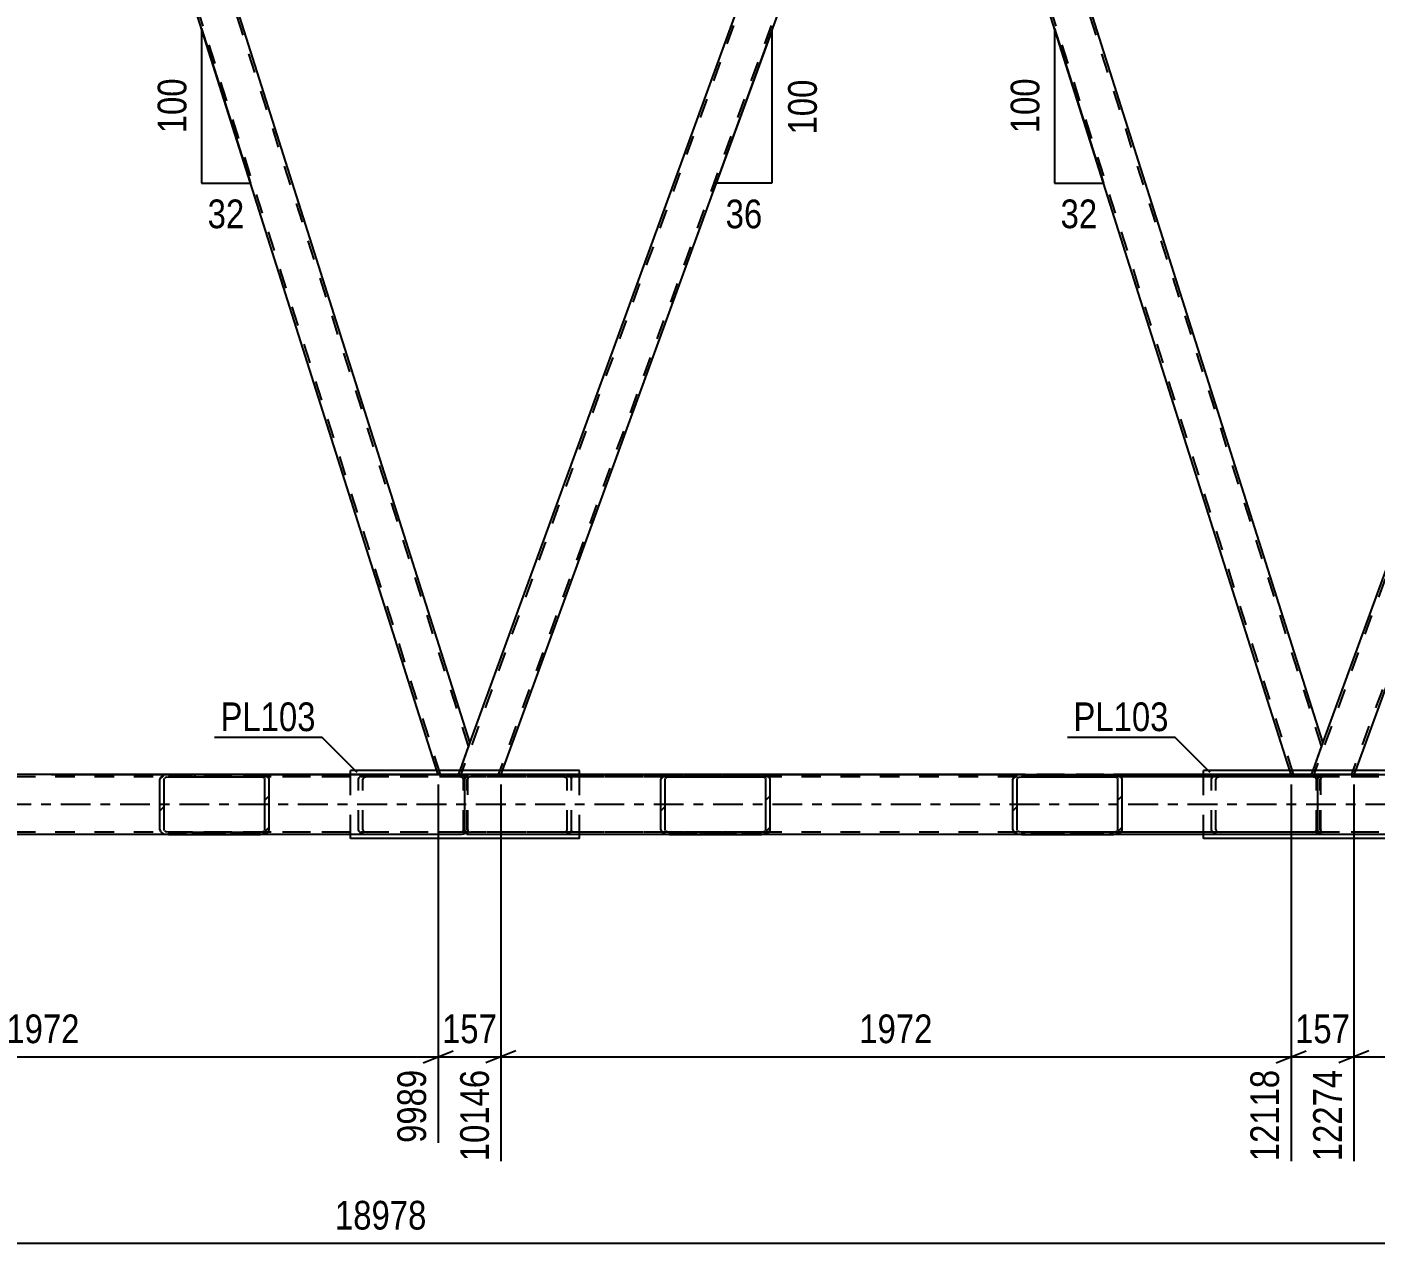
# Model space of a CAD drawing. Header units: millimetres. Extents: x -857 to 332, y -866 to -25.
# Drawn here: x -491.7 to -357.2, y -446.2 to -324.8 of the extents above; entities that cross this region are included whole.
import ezdxf

# ---------------------------------------------------------------- set-up
doc = ezdxf.new("R2010")
doc.units = ezdxf.units.MM
doc.linetypes.add('DXK_LINE_DOT2', pattern=[3.9198, 1.9599, -1.9599])
doc.linetypes.add('DXK_LINE_DOT3', pattern=[5.9187, 2.979, -0.9799, 0.9799, -0.9799])
doc.styles.add('Arial Narrow', font='ARIALN.TTF', dxfattribs={"height": 0.2})

# ---------------------------------------------------------------- blocks, each defined once
blk = doc.blocks.new('Part-570386455-2030 - 1253')
at = {"color": 7, "linetype": 'DXK_LINE_DOT2'}
for p, q in [((-405.09, -280.41), (-448.4, -399.41)), ((-401.34, -280.41), (-444.66, -399.41)), ((-405.35, -280.41), (-405.49, -280.81)), ((-401.09, -280.41), (-405.35, -280.41)), ((-405.35, -280.41), (-405.31, -280.41)), ((-401.09, -280.41), (-402.26, -283.61)), ((-447.49, -396.2), (-448.66, -399.41)), ((-444.4, -399.41), (-448.66, -399.41)), ((-444.26, -399.01), (-444.4, -399.41))]:
    blk.add_line(p, q, dxfattribs=at)
at = {"color": 2, "linetype": 'Continuous'}
for p, q in [((-405.49, -280.81), (-447.49, -396.2)), ((-402.26, -283.61), (-444.26, -399.01))]:
    blk.add_line(p, q, dxfattribs=at)
blk = doc.blocks.new('Part-570386455-1862 - 1253')
at = {"color": 2, "linetype": 'Continuous'}
for p, q in [((-351.42, -399.01), (-374.28, -399.01)), ((-374.28, -399.41), (-374.28, -399.01)), ((-351.42, -399.41), (-351.42, -399.01)), ((-374.28, -405.81), (-374.28, -405.41)), ((-351.42, -405.81), (-374.28, -405.81)), ((-351.42, -405.81), (-351.42, -405.41))]:
    blk.add_line(p, q, dxfattribs=at)
at = {"color": 7, "linetype": 'DXK_LINE_DOT2'}
for p, q in [((-374.28, -405.41), (-374.28, -399.41)), ((-351.42, -405.41), (-351.42, -399.41))]:
    blk.add_line(p, q, dxfattribs=at)
blk = doc.blocks.new('Part-570386455-1867 - 1253')
at = {"color": 2, "linetype": 'Continuous'}
for p, q in [((-436.56, -399.01), (-459.41, -399.01)), ((-459.41, -399.41), (-459.41, -399.01)), ((-436.56, -399.41), (-436.56, -399.01)), ((-459.41, -405.81), (-459.41, -405.41)), ((-436.56, -405.81), (-459.41, -405.81)), ((-436.56, -405.81), (-436.56, -405.41))]:
    blk.add_line(p, q, dxfattribs=at)
at = {"color": 7, "linetype": 'DXK_LINE_DOT2'}
for p, q in [((-459.41, -405.41), (-459.41, -399.41)), ((-436.56, -405.41), (-436.56, -399.41))]:
    blk.add_line(p, q, dxfattribs=at)
blk = doc.blocks.new('Part-570386455-1870 - 1253')
at = {"linetype": 'Continuous'}
h = blk.add_hatch(dxfattribs=at)
h.set_pattern_fill('', scale=0.7, style=0, pattern_type=0)
h.set_pattern_definition([(45, (-343.3122, -399.887), (-1.57154, 1.57154), [])])
h.paths.add_polyline_path([(-343.25, -399.7), (-343.31, -399.89), (-343.31, -404.93), (-343.25, -405.11), (-343.06, -405.27), (-342.77, -405.37), (-342.44, -405.41), (-333.27, -405.41), (-332.93, -405.37), (-332.65, -405.27), (-332.46, -405.11), (-332.39, -404.93), (-332.39, -399.89), (-332.46, -399.7), (-332.65, -399.55), (-332.93, -399.44), (-333.27, -399.41), (-342.44, -399.41), (-342.77, -399.44), (-343.06, -399.55)])
h.paths.add_polyline_path([(-342.61, -399.67), (-342.44, -399.65), (-333.27, -399.65), (-333.1, -399.67), (-332.96, -399.72), (-332.86, -399.8), (-332.83, -399.89), (-332.83, -404.93), (-332.86, -405.02), (-332.96, -405.1), (-333.1, -405.15), (-333.27, -405.17), (-342.44, -405.17), (-342.61, -405.15), (-342.75, -405.1), (-342.84, -405.02), (-342.88, -404.93), (-342.88, -399.89), (-342.84, -399.8), (-342.75, -399.72)])
at = {"color": 2, "linetype": 'Continuous'}
for p, q in [((-362.82, -399.7), (-362.72, -399.55)), ((-362.72, -399.55), (-362.58, -399.44)), ((-362.58, -399.44), (-362.56, -399.44)), ((-362.56, -399.44), (-362.27, -399.41)), ((-362.27, -399.41), (-342.44, -399.41)), ((-342.44, -399.41), (-342.77, -399.44)), ((-342.44, -399.41), (-333.27, -399.41)), ((-332.93, -399.44), (-333.27, -399.41)), ((-362.85, -399.89), (-362.82, -399.7)), ((-362.85, -404.93), (-362.85, -399.89)), ((-343.25, -399.7), (-343.31, -399.89)), ((-343.31, -404.93), (-343.31, -399.89)), ((-342.88, -399.89), (-342.84, -399.8)), ((-342.88, -404.93), (-342.88, -399.89)), ((-342.61, -399.67), (-342.44, -399.65)), ((-342.44, -399.65), (-333.27, -399.65)), ((-333.27, -399.65), (-333.1, -399.67)), ((-332.86, -399.8), (-332.83, -399.89)), ((-332.83, -404.93), (-332.83, -399.89)), ((-332.39, -399.89), (-332.46, -399.7)), ((-332.39, -404.93), (-332.39, -399.89)), ((-362.82, -405.11), (-362.85, -404.93)), ((-343.31, -404.93), (-343.25, -405.11)), ((-342.84, -405.02), (-342.88, -404.93)), ((-332.83, -404.93), (-332.86, -405.02)), ((-332.46, -405.11), (-332.39, -404.93)), ((-362.72, -405.27), (-362.82, -405.11)), ((-362.58, -405.37), (-362.72, -405.27)), ((-362.56, -405.37), (-362.58, -405.37)), ((-362.27, -405.41), (-362.56, -405.37)), ((-342.44, -405.41), (-362.27, -405.41)), ((-342.77, -405.37), (-342.44, -405.41)), ((-342.44, -405.17), (-342.61, -405.15)), ((-342.44, -405.17), (-333.27, -405.17)), ((-342.44, -405.41), (-333.27, -405.41)), ((-333.1, -405.15), (-333.27, -405.17)), ((-333.27, -405.41), (-332.93, -405.37))]:
    blk.add_line(p, q, dxfattribs=at)
at = {"color": 7, "linetype": 'DXK_LINE_DOT2'}
for p, q in [((-362.56, -405.37), (-362.56, -399.44)), ((-353.1, -399.41), (-352.76, -399.44)), ((-342.44, -399.41), (-333.27, -399.41)), ((-362.62, -399.8), (-362.63, -399.89)), ((-362.63, -404.93), (-362.63, -399.89)), ((-362.58, -399.72), (-362.62, -399.8)), ((-362.44, -399.67), (-362.58, -399.72)), ((-362.58, -405.1), (-362.58, -399.72)), ((-362.27, -399.65), (-362.44, -399.67)), ((-333.27, -399.65), (-362.27, -399.65)), ((-352.93, -399.67), (-353.1, -399.65)), ((-352.66, -399.89), (-352.69, -399.8)), ((-352.66, -404.93), (-352.66, -399.89)), ((-352.29, -399.7), (-352.22, -399.89)), ((-352.22, -404.93), (-352.22, -399.89)), ((-362.63, -404.93), (-362.62, -405.02)), ((-352.69, -405.02), (-352.66, -404.93)), ((-352.22, -404.93), (-352.29, -405.11)), ((-362.62, -405.02), (-362.58, -405.1)), ((-362.58, -405.1), (-362.44, -405.15)), ((-362.44, -405.15), (-362.27, -405.17)), ((-333.27, -405.17), (-362.27, -405.17)), ((-353.1, -405.17), (-352.93, -405.15)), ((-352.76, -405.37), (-353.1, -405.41)), ((-333.27, -405.41), (-342.44, -405.41))]:
    blk.add_line(p, q, dxfattribs=at)
for centre, radius, start, end in [((-352.9, -400.25), 0.817, 41.9362, 80.4818), ((-353, -400.07), 0.409, 41.9362, 80.4818), ((-353, -404.75), 0.409, 279.5182, 318.0638), ((-352.9, -404.56), 0.817, 279.5182, 318.0638)]:
    blk.add_arc(centre, radius, start, end, dxfattribs=at)
at = {"color": 2, "linetype": 'Continuous'}
for centre, radius, start, end in [((-342.64, -400.25), 0.817, 99.5182, 138.0638), ((-333.07, -400.25), 0.817, 41.9362, 80.4818), ((-342.54, -400.07), 0.409, 99.5182, 138.0638), ((-333.17, -400.07), 0.409, 41.9362, 80.4818), ((-342.64, -404.56), 0.817, 221.9362, 260.4818), ((-342.54, -404.75), 0.409, 221.9362, 260.4818), ((-333.17, -404.75), 0.409, 279.5182, 318.0638), ((-333.07, -404.56), 0.817, 279.5182, 318.0638)]:
    blk.add_arc(centre, radius, start, end, dxfattribs=at)
blk = doc.blocks.new('Part-570386455-1871 - 1253')
at = {"linetype": 'Continuous'}
h = blk.add_hatch(dxfattribs=at)
h.set_pattern_fill('', scale=0.7, style=0, pattern_type=0)
h.set_pattern_definition([(45, (-428.4464, -399.887), (-1.57154, 1.57154), [])])
h.paths.add_polyline_path([(-428.38, -399.7), (-428.45, -399.89), (-428.45, -404.93), (-428.38, -405.11), (-428.19, -405.27), (-427.91, -405.37), (-427.57, -405.41), (-418.4, -405.41), (-418.07, -405.37), (-417.78, -405.27), (-417.59, -405.11), (-417.53, -404.93), (-417.53, -399.89), (-417.59, -399.7), (-417.78, -399.55), (-418.07, -399.44), (-418.4, -399.41), (-427.57, -399.41), (-427.91, -399.44), (-428.19, -399.55)])
h.paths.add_polyline_path([(-427.74, -399.67), (-427.57, -399.65), (-418.4, -399.65), (-418.23, -399.67), (-418.09, -399.72), (-418, -399.8), (-417.97, -399.89), (-417.97, -404.93), (-418, -405.02), (-418.09, -405.1), (-418.23, -405.15), (-418.4, -405.17), (-427.57, -405.17), (-427.74, -405.15), (-427.88, -405.1), (-427.98, -405.02), (-428.01, -404.93), (-428.01, -399.89), (-427.98, -399.8), (-427.88, -399.72)])
at = {"color": 2, "linetype": 'Continuous'}
for p, q in [((-447.95, -399.7), (-447.86, -399.55)), ((-447.86, -399.55), (-447.72, -399.44)), ((-447.72, -399.44), (-447.7, -399.44)), ((-447.7, -399.44), (-447.4, -399.41)), ((-447.4, -399.41), (-427.57, -399.41)), ((-427.57, -399.41), (-427.91, -399.44)), ((-427.57, -399.41), (-418.4, -399.41)), ((-418.07, -399.44), (-418.4, -399.41)), ((-447.99, -399.89), (-447.95, -399.7)), ((-447.99, -404.93), (-447.99, -399.89)), ((-428.38, -399.7), (-428.45, -399.89)), ((-428.45, -404.93), (-428.45, -399.89)), ((-428.01, -399.89), (-427.98, -399.8)), ((-428.01, -404.93), (-428.01, -399.89)), ((-427.74, -399.67), (-427.57, -399.65)), ((-427.57, -399.65), (-418.4, -399.65)), ((-418.4, -399.65), (-418.23, -399.67)), ((-418, -399.8), (-417.97, -399.89)), ((-417.97, -404.93), (-417.97, -399.89)), ((-417.53, -399.89), (-417.59, -399.7)), ((-417.53, -404.93), (-417.53, -399.89)), ((-447.95, -405.11), (-447.99, -404.93)), ((-428.45, -404.93), (-428.38, -405.11)), ((-427.98, -405.02), (-428.01, -404.93)), ((-417.97, -404.93), (-418, -405.02)), ((-417.59, -405.11), (-417.53, -404.93)), ((-447.86, -405.27), (-447.95, -405.11)), ((-447.72, -405.37), (-447.86, -405.27)), ((-447.7, -405.37), (-447.72, -405.37)), ((-447.4, -405.41), (-447.7, -405.37)), ((-427.57, -405.41), (-447.4, -405.41)), ((-427.91, -405.37), (-427.57, -405.41)), ((-427.57, -405.17), (-427.74, -405.15)), ((-427.57, -405.17), (-418.4, -405.17)), ((-427.57, -405.41), (-418.4, -405.41)), ((-418.23, -405.15), (-418.4, -405.17)), ((-418.4, -405.41), (-418.07, -405.37))]:
    blk.add_line(p, q, dxfattribs=at)
at = {"color": 7, "linetype": 'DXK_LINE_DOT2'}
for p, q in [((-447.7, -405.37), (-447.7, -399.44)), ((-438.23, -399.41), (-437.9, -399.44)), ((-427.57, -399.41), (-418.4, -399.41)), ((-447.75, -399.8), (-447.77, -399.89)), ((-447.77, -404.93), (-447.77, -399.89)), ((-447.71, -399.72), (-447.75, -399.8)), ((-447.57, -399.67), (-447.71, -399.72)), ((-447.71, -405.1), (-447.71, -399.72)), ((-447.4, -399.65), (-447.57, -399.67)), ((-418.4, -399.65), (-447.4, -399.65)), ((-438.06, -399.67), (-438.23, -399.65)), ((-437.79, -399.89), (-437.83, -399.8)), ((-437.79, -404.93), (-437.79, -399.89)), ((-437.42, -399.7), (-437.36, -399.89)), ((-437.36, -404.93), (-437.36, -399.89)), ((-447.77, -404.93), (-447.75, -405.02)), ((-437.83, -405.02), (-437.79, -404.93)), ((-437.36, -404.93), (-437.42, -405.11)), ((-447.75, -405.02), (-447.71, -405.1)), ((-447.71, -405.1), (-447.57, -405.15)), ((-447.57, -405.15), (-447.4, -405.17)), ((-418.4, -405.17), (-447.4, -405.17)), ((-438.23, -405.17), (-438.06, -405.15)), ((-437.9, -405.37), (-438.23, -405.41)), ((-418.4, -405.41), (-427.57, -405.41))]:
    blk.add_line(p, q, dxfattribs=at)
for centre, radius, start, end in [((-438.03, -400.25), 0.817, 41.9362, 80.4818), ((-438.13, -400.07), 0.409, 41.9362, 80.4818), ((-438.13, -404.75), 0.409, 279.5182, 318.0638), ((-438.03, -404.56), 0.817, 279.5182, 318.0638)]:
    blk.add_arc(centre, radius, start, end, dxfattribs=at)
at = {"color": 2, "linetype": 'Continuous'}
for centre, radius, start, end in [((-427.77, -400.25), 0.817, 99.5182, 138.0638), ((-418.2, -400.25), 0.817, 41.9362, 80.4818), ((-427.67, -400.07), 0.409, 99.5182, 138.0638), ((-418.3, -400.07), 0.409, 41.9362, 80.4818), ((-427.77, -404.56), 0.817, 221.9362, 260.4818), ((-427.67, -404.75), 0.409, 221.9362, 260.4818), ((-418.3, -404.75), 0.409, 279.5182, 318.0638), ((-418.2, -404.56), 0.817, 279.5182, 318.0638)]:
    blk.add_arc(centre, radius, start, end, dxfattribs=at)
blk = doc.blocks.new('Part-570386455-1930 - 1253')
at = {"color": 2, "linetype": 'Continuous'}
for p, q in [((-486.37, -280.81), (-487.39, -283.61)), ((-447.49, -396.2), (-484.08, -280.81)), ((-450.8, -399.01), (-487.39, -283.61)), ((-447.49, -396.2), (-448.51, -399.01))]:
    blk.add_line(p, q, dxfattribs=at)
at = {"color": 7, "linetype": 'DXK_LINE_DOT2'}
for p, q in [((-486.22, -280.41), (-486.37, -280.81)), ((-484.21, -280.41), (-486.22, -280.41)), ((-447.63, -396.57), (-484.46, -280.41)), ((-484.08, -280.81), (-484.21, -280.41)), ((-450.42, -399.41), (-487.26, -283.24)), ((-447.63, -396.57), (-447.76, -396.94)), ((-450.67, -399.41), (-450.8, -399.01)), ((-448.66, -399.41), (-450.67, -399.41)), ((-448.51, -399.01), (-448.66, -399.41))]:
    blk.add_line(p, q, dxfattribs=at)
blk = doc.blocks.new('Part-570386455-1965 - 1253')
at = {"color": 7, "linetype": 'DXK_LINE_DOT2'}
for p, q in [((-130.23, -399.41), (-799.95, -399.41)), ((-418.4, -399.41), (-477.57, -399.41)), ((-333.27, -399.41), (-392.44, -399.41)), ((-130.23, -399.65), (-807.95, -399.65)), ((-130.23, -405.17), (-807.95, -405.17)), ((-130.83, -405.41), (-647.84, -405.41)), ((-418.4, -405.41), (-477.57, -405.41)), ((-333.27, -405.41), (-392.43, -405.41))]:
    blk.add_line(p, q, dxfattribs=at)
at = {"color": 2, "linetype": 'Continuous'}
for p, q in [((-477.57, -399.41), (-503.54, -399.41)), ((-392.44, -399.41), (-418.4, -399.41)), ((-477.57, -405.41), (-503.54, -405.41)), ((-392.43, -405.41), (-418.4, -405.41))]:
    blk.add_line(p, q, dxfattribs=at)
at = {"color": 7, "linetype": 'DXK_LINE_DOT3'}
blk.add_line((-130.23, -402.41), (-807.95, -402.41), dxfattribs=at)
blk = doc.blocks.new('Part-570386455-2035 - 1253')
at = {"color": 7, "linetype": 'DXK_LINE_DOT2'}
for p, q in [((-490.22, -280.41), (-533.54, -399.41)), ((-486.48, -280.41), (-529.79, -399.41)), ((-490.48, -280.41), (-490.63, -280.81)), ((-486.22, -280.41), (-490.48, -280.41)), ((-490.48, -280.41), (-490.44, -280.41)), ((-486.22, -280.41), (-487.39, -283.61)), ((-532.63, -396.2), (-533.79, -399.41)), ((-529.54, -399.41), (-533.79, -399.41)), ((-529.39, -399.01), (-529.54, -399.41))]:
    blk.add_line(p, q, dxfattribs=at)
at = {"color": 2, "linetype": 'Continuous'}
for p, q in [((-490.63, -280.81), (-532.63, -396.2)), ((-487.39, -283.61), (-529.39, -399.01))]:
    blk.add_line(p, q, dxfattribs=at)
blk = doc.blocks.new('Part-570386455-2055 - 1253')
at = {"color": 2, "linetype": 'Continuous'}
for p, q in [((-401.23, -280.81), (-402.26, -283.61)), ((-362.36, -396.2), (-398.95, -280.81)), ((-365.66, -399.01), (-402.26, -283.61)), ((-362.36, -396.2), (-363.38, -399.01))]:
    blk.add_line(p, q, dxfattribs=at)
at = {"color": 7, "linetype": 'DXK_LINE_DOT2'}
for p, q in [((-401.09, -280.41), (-401.23, -280.81)), ((-399.08, -280.41), (-401.09, -280.41)), ((-362.49, -396.57), (-399.33, -280.41)), ((-398.95, -280.81), (-399.08, -280.41)), ((-365.28, -399.41), (-402.12, -283.24)), ((-362.49, -396.57), (-362.63, -396.94)), ((-365.54, -399.41), (-365.66, -399.01)), ((-363.52, -399.41), (-365.54, -399.41)), ((-363.38, -399.01), (-363.52, -399.41))]:
    blk.add_line(p, q, dxfattribs=at)
blk = doc.blocks.new('Part-570386455-2057 - 1253')
at = {"linetype": 'Continuous'}
h = blk.add_hatch(dxfattribs=at)
h.set_pattern_fill('', scale=0.7, style=0, pattern_type=0)
h.set_pattern_definition([(45, (-478.4426, -399.887), (-1.57154, 1.57154), [])])
h.paths.add_polyline_path([(-478.38, -399.7), (-478.44, -399.89), (-478.44, -404.93), (-478.38, -405.11), (-478.19, -405.27), (-477.9, -405.37), (-477.57, -405.41), (-468.4, -405.41), (-468.06, -405.37), (-467.78, -405.27), (-467.59, -405.11), (-467.52, -404.93), (-467.52, -399.89), (-467.59, -399.7), (-467.78, -399.55), (-468.06, -399.44), (-468.4, -399.41), (-477.57, -399.41), (-477.9, -399.44), (-478.19, -399.55)])
h.paths.add_polyline_path([(-477.74, -399.67), (-477.57, -399.65), (-468.4, -399.65), (-468.23, -399.67), (-468.09, -399.72), (-467.99, -399.8), (-467.96, -399.89), (-467.96, -404.93), (-467.99, -405.02), (-468.09, -405.1), (-468.23, -405.15), (-468.4, -405.17), (-477.57, -405.17), (-477.74, -405.15), (-477.88, -405.1), (-477.97, -405.02), (-478.01, -404.93), (-478.01, -399.89), (-477.97, -399.8), (-477.88, -399.72)])
at = {"color": 2, "linetype": 'Continuous'}
for p, q in [((-477.57, -399.41), (-477.9, -399.44)), ((-477.57, -399.41), (-468.4, -399.41)), ((-448.57, -399.41), (-468.4, -399.41)), ((-468.06, -399.44), (-468.4, -399.41)), ((-448.57, -399.41), (-448.23, -399.44)), ((-478.38, -399.7), (-478.44, -399.89)), ((-478.44, -404.93), (-478.44, -399.89)), ((-478.01, -399.89), (-477.97, -399.8)), ((-478.01, -404.93), (-478.01, -399.89)), ((-477.74, -399.67), (-477.57, -399.65)), ((-477.57, -399.65), (-468.4, -399.65)), ((-468.4, -399.65), (-468.23, -399.67)), ((-467.99, -399.8), (-467.96, -399.89)), ((-467.96, -404.93), (-467.96, -399.89)), ((-467.52, -399.89), (-467.59, -399.7)), ((-467.52, -404.93), (-467.52, -399.89)), ((-478.44, -404.93), (-478.38, -405.11)), ((-477.97, -405.02), (-478.01, -404.93)), ((-467.96, -404.93), (-467.99, -405.02)), ((-467.59, -405.11), (-467.52, -404.93)), ((-477.9, -405.37), (-477.57, -405.41)), ((-477.57, -405.17), (-477.74, -405.15)), ((-477.57, -405.17), (-468.4, -405.17)), ((-477.57, -405.41), (-468.4, -405.41)), ((-468.23, -405.15), (-468.4, -405.17)), ((-468.4, -405.41), (-468.06, -405.37)), ((-448.57, -405.41), (-468.4, -405.41)), ((-448.23, -405.37), (-448.57, -405.41))]:
    blk.add_line(p, q, dxfattribs=at)
at = {"color": 7, "linetype": 'DXK_LINE_DOT2'}
for p, q in [((-468.4, -399.41), (-477.57, -399.41)), ((-458.07, -399.44), (-457.74, -399.41)), ((-448.57, -399.65), (-477.57, -399.65)), ((-458.61, -399.89), (-458.55, -399.7)), ((-458.61, -404.93), (-458.61, -399.89)), ((-458.14, -399.8), (-458.18, -399.89)), ((-458.18, -404.93), (-458.18, -399.89)), ((-457.74, -399.65), (-457.91, -399.67)), ((-448.4, -399.67), (-448.57, -399.65)), ((-448.13, -399.89), (-448.17, -399.8)), ((-448.13, -404.93), (-448.13, -399.89)), ((-447.76, -399.7), (-447.74, -399.77)), ((-447.74, -399.77), (-447.7, -399.89)), ((-447.7, -404.93), (-447.7, -399.89)), ((-458.55, -405.11), (-458.61, -404.93)), ((-458.18, -404.93), (-458.14, -405.02)), ((-448.17, -405.02), (-448.13, -404.93)), ((-447.71, -404.97), (-447.76, -405.11)), ((-447.7, -404.93), (-447.71, -404.97)), ((-448.57, -405.17), (-477.57, -405.17)), ((-468.4, -405.41), (-477.57, -405.41)), ((-457.74, -405.41), (-458.07, -405.37)), ((-457.91, -405.15), (-457.74, -405.17)), ((-448.57, -405.17), (-448.4, -405.15))]:
    blk.add_line(p, q, dxfattribs=at)
at = {"color": 2, "linetype": 'Continuous'}
for centre, radius, start, end in [((-477.77, -400.25), 0.817, 99.5182, 138.0638), ((-468.2, -400.25), 0.817, 41.9362, 80.4818), ((-448.37, -400.25), 0.817, 53.5253, 80.4818), ((-477.67, -400.07), 0.409, 99.5182, 138.0638), ((-468.3, -400.07), 0.409, 41.9362, 80.4818), ((-477.77, -404.56), 0.817, 221.9362, 260.4818), ((-477.67, -404.75), 0.409, 221.9362, 260.4818), ((-468.3, -404.75), 0.409, 279.5182, 318.0638), ((-468.2, -404.56), 0.817, 279.5182, 318.0638), ((-448.37, -404.56), 0.817, 279.5182, 306.4801)]:
    blk.add_arc(centre, radius, start, end, dxfattribs=at)
at = {"color": 7, "linetype": 'DXK_LINE_DOT2'}
for centre, radius, start, end in [((-457.94, -400.25), 0.817, 99.5182, 138.0638), ((-448.37, -400.25), 0.817, 41.9362, 53.5253), ((-457.84, -400.07), 0.409, 99.5182, 138.0638), ((-448.47, -400.07), 0.409, 41.9362, 80.4818), ((-457.94, -404.56), 0.817, 221.9362, 260.4818), ((-457.84, -404.75), 0.409, 221.9362, 260.4818), ((-448.47, -404.75), 0.409, 279.5182, 318.0638), ((-448.37, -404.56), 0.817, 306.4801, 318.0638)]:
    blk.add_arc(centre, radius, start, end, dxfattribs=at)
blk = doc.blocks.new('Part-570386455-2067 - 1253')
at = {"linetype": 'Continuous'}
h = blk.add_hatch(dxfattribs=at)
h.set_pattern_fill('', scale=0.7, style=0, pattern_type=0)
h.set_pattern_definition([(45, (-393.3084, -399.887), (-1.57154, 1.57154), [])])
h.paths.add_polyline_path([(-393.24, -399.7), (-393.31, -399.89), (-393.31, -404.93), (-393.24, -405.11), (-393.05, -405.27), (-392.77, -405.37), (-392.43, -405.41), (-383.26, -405.41), (-382.93, -405.37), (-382.65, -405.27), (-382.46, -405.11), (-382.39, -404.93), (-382.39, -399.89), (-382.46, -399.7), (-382.65, -399.55), (-382.93, -399.44), (-383.26, -399.41), (-392.43, -399.41), (-392.77, -399.44), (-393.05, -399.55)])
h.paths.add_polyline_path([(-392.6, -399.67), (-392.43, -399.65), (-383.26, -399.65), (-383.1, -399.67), (-382.95, -399.72), (-382.86, -399.8), (-382.83, -399.89), (-382.83, -404.93), (-382.86, -405.02), (-382.95, -405.1), (-383.1, -405.15), (-383.26, -405.17), (-392.43, -405.17), (-392.6, -405.15), (-392.74, -405.1), (-392.84, -405.02), (-392.87, -404.93), (-392.87, -399.89), (-392.84, -399.8), (-392.74, -399.72)])
at = {"color": 2, "linetype": 'Continuous'}
for p, q in [((-392.43, -399.41), (-392.77, -399.44)), ((-392.43, -399.41), (-383.26, -399.41)), ((-363.43, -399.41), (-383.26, -399.41)), ((-382.93, -399.44), (-383.26, -399.41)), ((-363.43, -399.41), (-363.1, -399.44)), ((-393.24, -399.7), (-393.31, -399.89)), ((-393.31, -404.93), (-393.31, -399.89)), ((-392.87, -399.89), (-392.84, -399.8)), ((-392.87, -404.93), (-392.87, -399.89)), ((-392.6, -399.67), (-392.43, -399.65)), ((-392.43, -399.65), (-383.26, -399.65)), ((-383.26, -399.65), (-383.1, -399.67)), ((-382.86, -399.8), (-382.83, -399.89)), ((-382.83, -404.93), (-382.83, -399.89)), ((-382.39, -399.89), (-382.46, -399.7)), ((-382.39, -404.93), (-382.39, -399.89)), ((-393.31, -404.93), (-393.24, -405.11)), ((-392.84, -405.02), (-392.87, -404.93)), ((-382.83, -404.93), (-382.86, -405.02)), ((-382.46, -405.11), (-382.39, -404.93)), ((-392.77, -405.37), (-392.43, -405.41)), ((-392.43, -405.17), (-392.6, -405.15)), ((-392.43, -405.17), (-383.26, -405.17)), ((-392.43, -405.41), (-383.26, -405.41)), ((-383.1, -405.15), (-383.26, -405.17)), ((-383.26, -405.41), (-382.93, -405.37)), ((-363.43, -405.41), (-383.26, -405.41)), ((-363.1, -405.37), (-363.43, -405.41))]:
    blk.add_line(p, q, dxfattribs=at)
at = {"color": 7, "linetype": 'DXK_LINE_DOT2'}
for p, q in [((-392.43, -399.41), (-383.26, -399.41)), ((-372.94, -399.44), (-372.61, -399.41)), ((-363.43, -399.65), (-392.43, -399.65)), ((-373.48, -399.89), (-373.41, -399.7)), ((-373.48, -404.93), (-373.48, -399.89)), ((-373.01, -399.8), (-373.04, -399.89)), ((-373.04, -404.93), (-373.04, -399.89)), ((-372.61, -399.65), (-372.77, -399.67)), ((-363.27, -399.67), (-363.43, -399.65)), ((-363, -399.89), (-363.03, -399.8)), ((-363, -404.93), (-363, -399.89)), ((-362.63, -399.7), (-362.6, -399.77)), ((-362.6, -399.77), (-362.56, -399.89)), ((-362.56, -404.93), (-362.56, -399.89)), ((-373.41, -405.11), (-373.48, -404.93)), ((-373.04, -404.93), (-373.01, -405.02)), ((-363.03, -405.02), (-363, -404.93)), ((-362.58, -404.97), (-362.63, -405.11)), ((-362.56, -404.93), (-362.58, -404.97)), ((-363.43, -405.17), (-392.43, -405.17)), ((-392.43, -405.41), (-383.26, -405.41)), ((-372.61, -405.41), (-372.94, -405.37)), ((-372.77, -405.15), (-372.61, -405.17)), ((-363.43, -405.17), (-363.27, -405.15))]:
    blk.add_line(p, q, dxfattribs=at)
at = {"color": 2, "linetype": 'Continuous'}
for centre, radius, start, end in [((-392.63, -400.25), 0.817, 99.5182, 138.0638), ((-383.06, -400.25), 0.817, 41.9362, 80.4818), ((-363.24, -400.25), 0.817, 53.5234, 80.4818), ((-392.53, -400.07), 0.409, 99.5182, 138.0638), ((-383.16, -400.07), 0.409, 41.9362, 80.4818), ((-392.63, -404.56), 0.817, 221.9362, 260.4818), ((-392.53, -404.75), 0.409, 221.9362, 260.4818), ((-383.16, -404.75), 0.409, 279.5182, 318.0638), ((-383.06, -404.56), 0.817, 279.5182, 318.0638), ((-363.24, -404.56), 0.817, 279.5182, 306.4767)]:
    blk.add_arc(centre, radius, start, end, dxfattribs=at)
at = {"color": 7, "linetype": 'DXK_LINE_DOT2'}
for centre, radius, start, end in [((-372.8, -400.25), 0.817, 99.5182, 138.0638), ((-363.24, -400.25), 0.817, 41.9362, 53.5234), ((-372.71, -400.07), 0.409, 99.5182, 138.0638), ((-363.34, -400.07), 0.409, 41.9362, 80.4818), ((-372.8, -404.56), 0.817, 221.9362, 260.4818), ((-372.71, -404.75), 0.409, 221.9362, 260.4818), ((-363.34, -404.75), 0.409, 279.5182, 318.0638), ((-363.24, -404.56), 0.817, 306.4767, 318.0638)]:
    blk.add_arc(centre, radius, start, end, dxfattribs=at)
blk = doc.blocks.new('Part-570386455-2087 - 1253')
at = {"color": 7, "linetype": 'DXK_LINE_DOT2'}
for p, q in [((-319.96, -280.41), (-363.27, -399.41)), ((-316.21, -280.41), (-359.52, -399.41)), ((-320.21, -280.41), (-320.36, -280.81)), ((-315.95, -280.41), (-320.21, -280.41)), ((-320.21, -280.41), (-320.17, -280.41)), ((-315.95, -280.41), (-317.12, -283.61)), ((-362.36, -396.2), (-363.52, -399.41)), ((-359.27, -399.41), (-363.52, -399.41)), ((-359.12, -399.01), (-359.27, -399.41))]:
    blk.add_line(p, q, dxfattribs=at)
at = {"color": 2, "linetype": 'Continuous'}
for p, q in [((-320.36, -280.81), (-362.36, -396.2)), ((-317.12, -283.61), (-359.12, -399.01))]:
    blk.add_line(p, q, dxfattribs=at)
blk = doc.blocks.new('AngleDimension-570386455-38904 - 1253')
at = {"color": 7, "linetype": 'Continuous'}
for p, q in [((-474.29, -324.92), (-469.4, -340.36)), ((-474.29, -324.92), (-474.29, -340.36)), ((-473.29, -328.08), (-469.4, -340.36)), ((-474.29, -340.36), (-469.4, -340.36))]:
    blk.add_line(p, q, dxfattribs=at)
at = {"color": 0}
for points in [[(-475.19, -329.3), (-479.39, -329.3), (-479.39, -335.98), (-475.19, -335.98)], [(-469.42, -345.46), (-469.42, -341.26), (-474.27, -341.26), (-474.27, -345.46)]]:
    blk.add_wipeout(points, dxfattribs=at)
at = {"color": 3, "style": 'Arial Narrow'}
blk.add_text('100', height=2.863, rotation=90.0002, dxfattribs=at).set_placement((-475.79, -335.38))
blk.add_text('32', height=2.863, dxfattribs=at).set_placement((-473.67, -344.86))
blk = doc.blocks.new('StraightDimension-570386455-38392 - 1253')
at = {"color": 7, "linetype": 'Continuous'}
for p, q in [((-365.54, -400.41), (-365.54, -438.03)), ((-359.27, -400.41), (-359.27, -438.03)), ((-367.04, -428.19), (-364.04, -426.99)), ((-365.54, -427.59), (-359.27, -427.59)), ((-357.77, -426.99), (-360.77, -428.19))]:
    blk.add_line(p, q, dxfattribs=at)
at = {"color": 0}
blk.add_wipeout([(-359.06, -426.84), (-359.06, -422.64), (-365.74, -422.64), (-365.74, -426.84)], dxfattribs=at)
at = {"color": 0, "linetype": 'Continuous'}
blk.add_wipeout([(-359.87, -428.29), (-364.07, -428.29), (-364.07, -438.63), (-359.87, -438.63)], dxfattribs=at)
at = {"color": 3, "style": 'Arial Narrow'}
blk.add_text('157', height=2.863, dxfattribs=at).set_placement((-365.14, -426.24))
at = {"color": 3, "linetype": 'Continuous', "style": 'Arial Narrow'}
blk.add_text('12274', height=2.863, rotation=90.0002, dxfattribs=at).set_placement((-360.47, -438.03))
blk = doc.blocks.new('AngleDimension-570386455-38930 - 1253')
at = {"color": 7, "linetype": 'Continuous'}
for p, q in [((-417.37, -325.15), (-422.91, -340.37)), ((-417.37, -325.15), (-417.37, -340.37)), ((-421.78, -337.25), (-422.91, -340.37)), ((-417.37, -340.37), (-422.91, -340.37))]:
    blk.add_line(p, q, dxfattribs=at)
at = {"color": 0}
for points in [[(-412.27, -329.42), (-416.47, -329.42), (-416.47, -336.1), (-412.27, -336.1)], [(-417.71, -345.47), (-417.71, -341.27), (-422.57, -341.27), (-422.57, -345.47)]]:
    blk.add_wipeout(points, dxfattribs=at)
at = {"color": 3, "style": 'Arial Narrow'}
blk.add_text('100', height=2.863, rotation=90.0002, dxfattribs=at).set_placement((-412.87, -335.5))
blk.add_text('36', height=2.863, dxfattribs=at).set_placement((-421.97, -344.87))
blk = doc.blocks.new('StraightDimension-570386455-38394 - 1253')
at = {"color": 7, "linetype": 'Continuous'}
for p, q in [((-450.67, -400.41), (-450.67, -436.2)), ((-444.4, -400.41), (-444.4, -438.03)), ((-452.17, -428.19), (-449.17, -426.99)), ((-450.67, -427.59), (-444.4, -427.59)), ((-442.9, -426.99), (-445.9, -428.19))]:
    blk.add_line(p, q, dxfattribs=at)
at = {"color": 0}
blk.add_wipeout([(-444.19, -426.84), (-444.19, -422.64), (-450.88, -422.64), (-450.88, -426.84)], dxfattribs=at)
at = {"color": 0, "linetype": 'Continuous'}
blk.add_wipeout([(-445, -428.29), (-449.2, -428.29), (-449.2, -438.63), (-445, -438.63)], dxfattribs=at)
at = {"color": 3, "style": 'Arial Narrow'}
blk.add_text('157', height=2.863, dxfattribs=at).set_placement((-450.28, -426.24))
at = {"color": 3, "linetype": 'Continuous', "style": 'Arial Narrow'}
blk.add_text('10146', height=2.863, rotation=90.0002, dxfattribs=at).set_placement((-445.6, -438.03))
blk = doc.blocks.new('StraightDimension-570386455-3313 - 1253')
at = {"color": 7, "linetype": 'Continuous'}
blk.add_line((-489.24, -399.41), (-138.71, -399.41), dxfattribs=at)
blk = doc.blocks.new('StraightDimension-570386455-38391 - 1253')
at = {"color": 7, "linetype": 'Continuous'}
for p, q in [((-359.27, -400.41), (-359.27, -438.03)), ((-280.4, -400.41), (-280.4, -438.03)), ((-357.77, -426.99), (-360.77, -428.19)), ((-359.27, -427.59), (-280.4, -427.59)), ((-281.9, -428.19), (-278.9, -426.99))]:
    blk.add_line(p, q, dxfattribs=at)
at = {"color": 0}
blk.add_wipeout([(-315.58, -426.84), (-315.58, -422.64), (-324.09, -422.64), (-324.09, -426.84)], dxfattribs=at)
at = {"color": 3, "style": 'Arial Narrow'}
blk.add_text('1972', height=2.863, dxfattribs=at).set_placement((-323.49, -426.24))
at = {"color": 0, "linetype": 'Continuous'}
blk.add_wipeout([(-281, -428.29), (-285.2, -428.29), (-285.2, -438.63), (-281, -438.63)], dxfattribs=at)
at = {"color": 3, "linetype": 'Continuous', "style": 'Arial Narrow'}
blk.add_text('14246', height=2.863, rotation=90.0002, dxfattribs=at).set_placement((-281.6, -438.03))
blk = doc.blocks.new('StraightDimension-570386455-38393 - 1253')
at = {"color": 7, "linetype": 'Continuous'}
for p, q in [((-444.4, -400.41), (-444.4, -438.03)), ((-365.54, -400.41), (-365.54, -438.03)), ((-442.9, -426.99), (-445.9, -428.19)), ((-444.4, -427.59), (-365.54, -427.59)), ((-367.04, -428.19), (-364.04, -426.99))]:
    blk.add_line(p, q, dxfattribs=at)
at = {"color": 0}
blk.add_wipeout([(-400.71, -426.84), (-400.71, -422.64), (-409.23, -422.64), (-409.23, -426.84)], dxfattribs=at)
at = {"color": 3, "style": 'Arial Narrow'}
blk.add_text('1972', height=2.863, dxfattribs=at).set_placement((-408.63, -426.24))
at = {"color": 0, "linetype": 'Continuous'}
blk.add_wipeout([(-366.14, -428.29), (-370.34, -428.29), (-370.34, -438.63), (-366.14, -438.63)], dxfattribs=at)
at = {"color": 3, "linetype": 'Continuous', "style": 'Arial Narrow'}
blk.add_text('12118', height=2.863, rotation=90.0002, dxfattribs=at).set_placement((-366.74, -438.03))
blk = doc.blocks.new('StraightDimension-570386455-38395 - 1253')
at = {"color": 7, "linetype": 'Continuous'}
for p, q in [((-529.54, -400.41), (-529.54, -436.2)), ((-450.67, -400.41), (-450.67, -436.2)), ((-528.04, -426.99), (-531.04, -428.19)), ((-529.54, -427.59), (-450.67, -427.59)), ((-452.17, -428.19), (-449.17, -426.99))]:
    blk.add_line(p, q, dxfattribs=at)
at = {"color": 0}
blk.add_wipeout([(-485.85, -426.84), (-485.85, -422.64), (-494.36, -422.64), (-494.36, -426.84)], dxfattribs=at)
at = {"color": 3, "style": 'Arial Narrow'}
blk.add_text('1972', height=2.863, dxfattribs=at).set_placement((-493.76, -426.24))
at = {"color": 0, "linetype": 'Continuous'}
blk.add_wipeout([(-451.27, -428.29), (-455.47, -428.29), (-455.47, -436.8), (-451.27, -436.8)], dxfattribs=at)
at = {"color": 3, "linetype": 'Continuous', "style": 'Arial Narrow'}
blk.add_text('9989', height=2.863, rotation=90.0002, dxfattribs=at).set_placement((-451.87, -436.2))
blk = doc.blocks.new('AngleDimension-570386455-38932 - 1253')
at = {"color": 7, "linetype": 'Continuous'}
for p, q in [((-389.16, -324.92), (-384.26, -340.36)), ((-389.16, -324.92), (-389.16, -340.36)), ((-388.16, -328.08), (-384.26, -340.36)), ((-389.16, -340.36), (-384.26, -340.36))]:
    blk.add_line(p, q, dxfattribs=at)
at = {"color": 0}
for points in [[(-390.06, -329.3), (-394.26, -329.3), (-394.26, -335.98), (-390.06, -335.98)], [(-384.28, -345.46), (-384.28, -341.26), (-389.14, -341.26), (-389.14, -345.46)]]:
    blk.add_wipeout(points, dxfattribs=at)
at = {"color": 3, "style": 'Arial Narrow'}
blk.add_text('100', height=2.863, rotation=90.0002, dxfattribs=at).set_placement((-390.66, -335.38))
blk.add_text('32', height=2.863, dxfattribs=at).set_placement((-388.54, -344.86))
blk = doc.blocks.new('StraightDimension-570386455-39040 - 1253')
at = {"color": 7, "linetype": 'Continuous'}
blk.add_line((-820.85, -446.2), (-91.94, -446.2), dxfattribs=at)
at = {"color": 0}
blk.add_wipeout([(-451.22, -445.45), (-451.22, -441.25), (-461.56, -441.25), (-461.56, -445.45)], dxfattribs=at)
at = {"color": 3, "style": 'Arial Narrow'}
blk.add_text('18978', height=2.863, dxfattribs=at).set_placement((-460.96, -444.85))
blk = doc.blocks.new('Mark-570386455-1858 - 1253')
at = {"color": 0}
blk.add_wipeout([(-377.75, -395.08), (-377.75, -392.08), (-387.26, -392.08), (-387.26, -395.08)], dxfattribs=at)
blk.add_wipeout([(-377.75, -395.08), (-377.75, -392.08), (-387.26, -392.08), (-387.26, -395.08)], dxfattribs=at)
at = {"color": 30, "linetype": 'Continuous'}
for p in [(-387.86, -395.68), (-373.62, -399.22)]:
    blk.add_line(p, (-377.15, -395.68), dxfattribs=at)
at = {"color": 3, "style": 'Arial Narrow'}
blk.add_text('PL103', height=2.863, dxfattribs=at).set_placement((-387.26, -395.08))
blk = doc.blocks.new('Mark-570386455-1863 - 1253')
at = {"color": 0}
blk.add_wipeout([(-462.89, -395.08), (-462.89, -392.08), (-472.39, -392.08), (-472.39, -395.08)], dxfattribs=at)
blk.add_wipeout([(-462.89, -395.08), (-462.89, -392.08), (-472.39, -392.08), (-472.39, -395.08)], dxfattribs=at)
at = {"color": 30, "linetype": 'Continuous'}
for p in [(-472.99, -395.68), (-458.75, -399.22)]:
    blk.add_line(p, (-462.29, -395.68), dxfattribs=at)
at = {"color": 3, "style": 'Arial Narrow'}
blk.add_text('PL103', height=2.863, dxfattribs=at).set_placement((-472.39, -395.08))

msp = doc.modelspace()

# ---------------------------------------------------------------- block references
for name in ['Part-570386455-2035 - 1253', 'Part-570386455-1930 - 1253', 'Part-570386455-2030 - 1253', 'Part-570386455-2055 - 1253', 'Part-570386455-2087 - 1253', 'Part-570386455-1965 - 1253', 'Part-570386455-2057 - 1253', 'Part-570386455-1867 - 1253', 'Part-570386455-1871 - 1253', 'Part-570386455-2067 - 1253', 'Part-570386455-1862 - 1253', 'Part-570386455-1870 - 1253']:
    msp.add_blockref(name, (0, 0))

# ---------------------------------------------------------------- next in the draw order: block references
for name in ['AngleDimension-570386455-38904 - 1253', 'AngleDimension-570386455-38930 - 1253', 'StraightDimension-570386455-38394 - 1253', 'StraightDimension-570386455-38392 - 1253']:
    msp.add_blockref(name, (0, 0))

# ---------------------------------------------------------------- next in the draw order: block references
msp.add_blockref('StraightDimension-570386455-3313 - 1253', (0, 0))

# ---------------------------------------------------------------- next in the draw order: block references
for name in ['AngleDimension-570386455-38932 - 1253', 'StraightDimension-570386455-38395 - 1253', 'StraightDimension-570386455-38393 - 1253', 'StraightDimension-570386455-38391 - 1253']:
    msp.add_blockref(name, (0, 0))

# ---------------------------------------------------------------- next in the draw order: block references
msp.add_blockref('StraightDimension-570386455-39040 - 1253', (0, 0))

# ---------------------------------------------------------------- next in the draw order: block references
for name in ['Mark-570386455-1863 - 1253', 'Mark-570386455-1858 - 1253']:
    msp.add_blockref(name, (0, 0))

doc.saveas('drawing.dxf')
